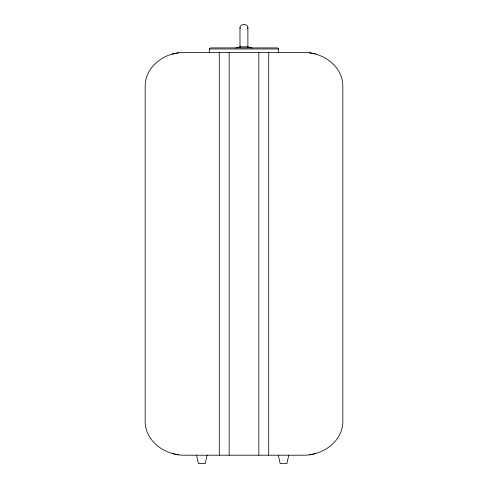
<?xml version="1.0" encoding="UTF-8"?>
<svg xmlns="http://www.w3.org/2000/svg" width="488" height="488" viewBox="0 0 488 488"><rect width="100%" height="100%" fill="white"/><g stroke="black" fill="none" stroke-linecap="round" stroke-linejoin="round"><path stroke-width="0.73" d="M209.291 52.375L209.334 48.702L210.56 47.897L277.483 47.909L278.544 48.702L278.587 52.375M239.98 47.501L239.98 27.755C240.145 23.357 247.727 23.357 247.886 27.755L247.886 47.897M247.751 28.627L247.886 27.755M207.107 455.206L205.198 463.6L198.476 463.6L196.566 455.206M288.798 455.206L286.889 463.6L280.167 463.6L278.258 455.206M172.496 54.015C158.081 57.767 145.198 70.412 145.18 85.943L145.18 421.638C145.32 441.853 165.829 455.615 184.708 455.206L303.292 455.206C322.171 455.615 342.68 441.853 342.82 421.638L342.82 85.943C342.68 65.727 322.171 51.966 303.292 52.375L184.708 52.375L178.523 52.789L172.496 54.015L178.523 52.789M236.046 47.977C241.163 46.384 246.836 46.384 251.954 47.977M309.477 454.792L315.504 453.565M239.98 46.11L240.511 46.11M247.886 46.11L247.751 47.501M209.291 48.977L278.587 48.977M309.477 52.789L315.504 54.015M172.496 453.565L178.523 454.792M239.98 27.755L240.114 28.627M268.705 52.375L268.705 455.206M258.823 52.375L258.823 455.206M229.177 52.375L229.177 455.206M219.295 52.375L219.295 455.206"/></g></svg>
